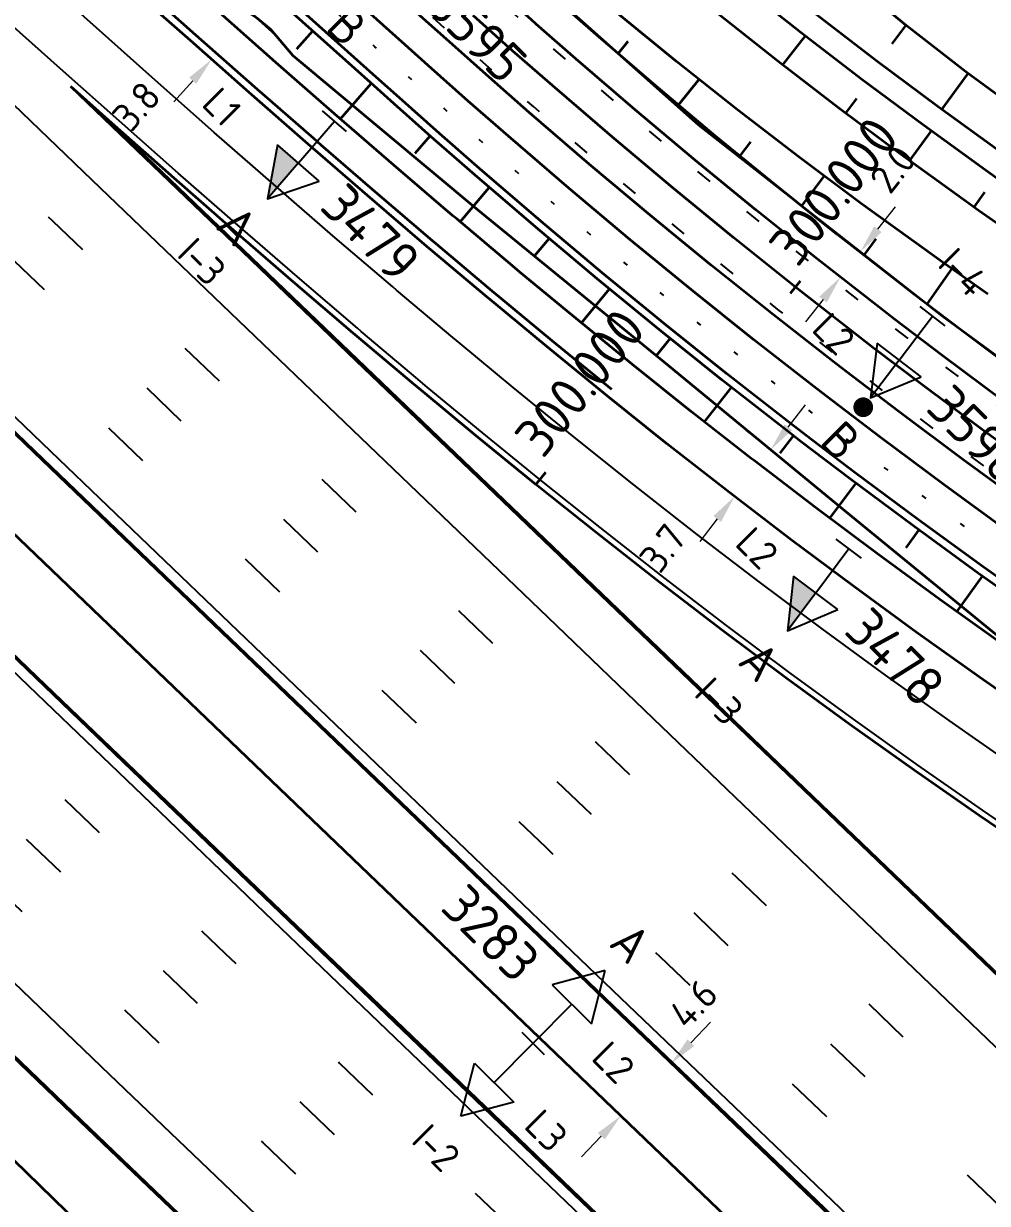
# Model space of a CAD drawing. Header units: metres. Extents: x 134219 to 139080, y 438661 to 444352.
# Drawn here: x 138158.4 to 138219.5, y 439565.8 to 439640.5 of the extents above; entities that cross this region are included whole.
import ezdxf
from ezdxf.enums import TextEntityAlignment as Align

# ---------------------------------------------------------------- set-up
doc = ezdxf.new("R2010")
doc.units = ezdxf.units.M
for name, pattern in [('13strp', [4, 1, -3]), ('30270strp', [3, 0.3, -2.7]), ('39strp', [12, 3, -9])]:
    doc.linetypes.add(name, pattern=pattern)
doc.layers.get('DEFPOINTS').update_dxf_attribs({"color": 193})
for name, color, linetype, lineweight in [('N-WE-KL-ET-T18', 1, 'Continuous', 18), ('N-WE-KL-ET-T25', 7, 'Continuous', 25), ('N-WE-KL-ET_LS_OV_ARMATUUR-S', 7, 'Continuous', 25), ('N-WE-KL-ET_LS_OV_ARMATUUR-T18', 1, 'Continuous', 25), ('N-WE-KL-ET_LS_OV_KABEL-G', 10, 'KL-LS-OV-N', 35), ('N-WE-KL-ET_LS_OV_KABEL-M', 7, 'Continuous', 18), ('Utd-geleiderail-nw', 8, 'glm a2ee v014$0$f2m40080', 35), ('Utd-ondergr-nw', 8, '13strp', 35)]:
    doc.layers.add(name, color=color, linetype=linetype, lineweight=lineweight)
doc.layers.add('N-WE-KL-ET_LS_OV_ARMATUUR-T25', color=2, linetype='Continuous')
doc.layers.add('Utd-weg-nw', color=8, linetype='Continuous')
doc.styles.add('alm a2ee v011$0$rtw_iso', font='NLCS-ISO.ttf')
doc.styles.add('ISO18', font='NLCS-ISO.ttf')
doc.styles.add('ISO25', font='NLCS-ISO.ttf')
doc.styles.add('NLCS-ISO', font='NLCS-ISO.ttf')
doc.styles.add('NLCS_18', font='NLCS-ISO.ttf', dxfattribs={"height": 1.8})
doc.linetypes.add('glm a2ee v014$0$f2m40080', pattern='A,2,-1,[160,RTW.shx,S=0.5,R=0,X=0,Y=0],-1', length=4)
doc.linetypes.add('KL-LS-OV-N', pattern='A,4,-1,[103,NLCS.SHX,S=0.75,R=0,X=0,Y=0],-1,4,-1.5,["0V",Standard,S=1,R=0,X=0,Y=-0.5],-3', length=14.5)
doc.dimstyles.new('NLCS_t18_pijl_Dimension_l3_h1', dxfattribs={"dimtxt": 1.8, "dimasz": 1.8, "dimexe": 2, "dimexo": 2, "dimgap": 0.7, "dimtad": 1, "dimdec": 1, "dimzin": 0, "dimdsep": 46, "dimtxsty": 'NLCS_18', "dimcen": 2.5, "dimdle": 2, "dimclrd": 256, "dimclre": 256, "dimclrt": 256, "dimadec": 1, "dimazin": 0, "dimtfac": 1, "dimtdec": 1, "dimtofl": 0, "dimtmove": 1, "dimatfit": 0, "dimfxl": 0, "dimtolj": 1, "dimtzin": 0, "dimlwd": 18, "dimlwe": 18, "dimarcsym": 0})

# ---------------------------------------------------------------- blocks, each defined once
blk = doc.blocks.new('SKL-ET_OV_ARMATUUR_HD_NATRIUM_2x250W-SO (3)')
for p, q in [((-6.493, 0), (-3.493, 1.757)), ((6.493, 0), (3.493, 1.757)), ((-3.493, -1.757), (-6.493, 0)), ((3.493, -1.757), (6.493, 0))]:
    blk.add_line(p, q)
for points in [[(-3.493, 1.757), (-3.493, -1.757)], [(3.493, 1.757), (3.493, -1.757)], [(0, 1), (0, -1)], [(-3.493, 0), (0, 0)], [(3.493, 0), (0, 0)]]:
    blk.add_lwpolyline(points)
at = {"layer": 'N-WE-KL-ET_LS_OV_ARMATUUR-T18', "style": 'ISO18', "flags": 1}
for tag, p in [('TYPE_ARMATUUR', (3.075, -6.821)), ('VERMOGEN_LAMP', (3.075, -10.606)), ('SPIEGELSTAND', (3.075, -14.39)), ('HOOGTE_LICHTMAST', (3.075, -18.175)), ('UITLEGGERHOEK', (3.075, -21.959)), ('TYPE_LICHTMAST', (3.075, -25.744)), ('BOTSVRIENDELIJK', (3.075, -29.528)), ('POSITIE_LICHTMAST', (3.075, -33.313)), ('KABELAANSLUITNG', (3.075, -37.097)), ('VOEDINGSPUNT', (3.075, -48.451))]:
    blk.add_attdef(tag, p, '', height=1.8, dxfattribs=at)
at = {"layer": 'N-WE-KL-ET_LS_OV_ARMATUUR-T18', "style": 'ISO18'}
for tag, p in [('FASE-AANSLUITING_1', (3.075, -40.882)), ('FASE-AANSLUITING_2', (3.075, -44.666)), ('GROEPSNUMMER', (3.075, -52.235))]:
    blk.add_attdef(tag, p, '', height=1.8, dxfattribs=at)
at = {"layer": 'N-WE-KL-ET_LS_OV_ARMATUUR-T25', "style": 'ISO25'}
for tag, p, height in [('MASTNUMMER', (3.075, 7.391), 2.5), ('TYPE_SYMBOOL', (3.075, 3.606), 2.25)]:
    blk.add_attdef(tag, p, '', height=height, dxfattribs=at)
blk = doc.blocks.new('SKL-ET_OV_ARMATUUR_HD_NATRIUM_1x150W-SO (3)')
for points in [[(3.493, -1.757), (6.493, 0), (3.493, 1.757)], [(3.493, 1.757), (3.493, -1.757)], [(0, 1), (0, -1)], [(3.493, 0), (0, 0)], [(3.493, 0), (6.493, 0)]]:
    blk.add_lwpolyline(points)
blk.add_solid([(3.493, 0), (3.493, -1.757), (6.493, 0)])
at = {"layer": 'N-WE-KL-ET-T18', "linetype": 'ByBlock', "style": 'NLCS-ISO'}
blk.add_attdef('GROEPSNUMMER', text='', height=1.8, dxfattribs=at).set_placement((-2, -4), align=Align.RIGHT)
blk.add_attdef('FASE-AANSLUITING', (10, -4), '', height=1.8, dxfattribs=at)
at = {"layer": 'N-WE-KL-ET-T18', "linetype": 'ByBlock', "style": 'NLCS-ISO', "flags": 1}
for tag, p in [('TYPE_ARMATUUR', (7.765, -13.456)), ('TYPE_FABRIKAAT', (7.765, -17.24)), ('VERMOGEN_LAMP', (7.765, -21.025)), ('SPIEGELSTAND', (7.765, -24.809)), ('HOOGTE_LICHTMAST', (7.765, -28.594)), ('UITLEGGERHOEK', (7.765, -32.378)), ('TYPE_LICHTMAST', (7.765, -36.163)), ('BOTSVRIENDELIJK', (7.765, -39.947)), ('POSITIE_LICHTMAST', (7.765, -43.732)), ('KABELAANSLUITING', (7.765, -47.516)), ('VOEDINGSPUNT', (7.765, -51.301))]:
    blk.add_attdef(tag, p, '', height=1.8, dxfattribs=at)
at = {"layer": 'N-WE-KL-ET-T25', "linetype": 'ByBlock', "style": 'NLCS-ISO'}
blk.add_attdef('MASTNUMMER', text='', height=2.5, dxfattribs=at).set_placement((4, 4.31), align=Align.MIDDLE)
at = {"layer": 'N-WE-KL-ET-T25', "linetype": 'ByBlock', "style": 'NLCS-ISO', "flags": 1}
blk.add_attdef('TYPE_SYMBOOL', (7.765, -10.056), '', height=2.5, dxfattribs=at)
blk = doc.blocks.new('SKL-ET_OV_ARMATUUR_HD_NATRIUM_1x100W-SO')
for points in [[(3.493, -1.757), (6.493, 0), (3.493, 1.757)], [(3.493, 1.757), (3.493, -1.757)], [(0, 1), (0, -1)], [(3.493, 0), (0, 0)], [(3.493, 0), (6.5, 0)]]:
    blk.add_lwpolyline(points)
at = {"const_width": 0.625}
blk.add_lwpolyline([(6.938, 0, 1), (7.562, 0, 1)], format="xyb", close=True, dxfattribs=at)
at = {"layer": 'N-WE-KL-ET-T18', "linetype": 'ByBlock', "style": 'NLCS-ISO'}
blk.add_attdef('GROEPSNUMMER', text='', height=1.8, dxfattribs=at).set_placement((-2, -4), align=Align.RIGHT)
blk.add_attdef('FASE-AANSLUITING', (10, -4), '', height=1.8, dxfattribs=at)
at = {"layer": 'N-WE-KL-ET-T18', "linetype": 'ByBlock', "style": 'NLCS-ISO', "flags": 1}
for tag, p in [('TYPE_ARMATUUR', (7.765, -13.456)), ('TYPE_FABRIKAAT', (7.765, -17.24)), ('VERMOGEN_LAMP', (7.765, -21.025)), ('SPIEGELSTAND', (7.765, -24.809)), ('HOOGTE_LICHTMAST', (7.765, -28.594)), ('UITLEGGERHOEK', (7.765, -32.378)), ('TYPE_LICHTMAST', (7.765, -36.163)), ('BOTSVRIENDELIJK', (7.765, -39.947)), ('POSITIE_LICHTMAST', (7.765, -43.732)), ('KABELAANSLUITING', (7.765, -47.516)), ('VOEDINGSPUNT', (7.765, -51.301))]:
    blk.add_attdef(tag, p, '', height=1.8, dxfattribs=at)
at = {"layer": 'N-WE-KL-ET-T25', "linetype": 'ByBlock', "style": 'NLCS-ISO'}
blk.add_attdef('MASTNUMMER', text='', height=2.5, dxfattribs=at).set_placement((4, 4.31), align=Align.MIDDLE)
at = {"layer": 'N-WE-KL-ET-T25', "linetype": 'ByBlock', "style": 'NLCS-ISO', "flags": 1}
blk.add_attdef('TYPE_SYMBOOL', (7.765, -10.056), '', height=2.5, dxfattribs=at)
blk = doc.blocks.new('*D274')
at = {"layer": 'DEFPOINTS', "color": 0, "transparency": 16777216}
for p in [(138199.441, 439574.642), (138196.256, 439571.32), (138196.256, 439571.32)]:
    blk.add_point(p, dxfattribs=at)
at = {"layer": 'N-WE-KL-ET_LS_OV_KABEL-M', "linetype": 'Continuous', "lineweight": 18, "transparency": 16777216}
for p, q in [((138200.686, 439575.941), (138201.932, 439577.24)), ((138195.01, 439570.02), (138193.764, 439568.721))]:
    blk.add_line(p, q, dxfattribs=at)
at = {"layer": 'N-WE-KL-ET_LS_OV_KABEL-M', "lineweight": 18, "transparency": 16777216}
for p, q in [((138199.441, 439574.642), (138197.997, 439576.026)), ((138196.256, 439571.32), (138194.812, 439572.704))]:
    blk.add_line(p, q, dxfattribs=at)
at = {"layer": 'N-WE-KL-ET_LS_OV_KABEL-M', "transparency": 16777216}
for points in [[(138200.47, 439576.149), (138200.903, 439575.734), (138199.441, 439574.642)], [(138194.793, 439570.228), (138195.226, 439569.813), (138196.256, 439571.32)]]:
    blk.add_solid(points, dxfattribs=at)
at = {"layer": 'N-WE-KL-ET_LS_OV_KABEL-M', "transparency": 16777216, "insert": (138200.843, 439578.416), "char_height": 1.8, "attachment_point": 5, "rotation": 46.20578, "style": 'NLCS_18'}
blk.add_mtext('\\A1;4.6', dxfattribs=at)
blk = doc.blocks.new('*D288')
at = {"layer": 'DEFPOINTS', "color": 0, "transparency": 16777216}
for p in [(138172.87, 439641.053), (138172.87, 439641.053), (138170.332, 439638.193)]:
    blk.add_point(p, dxfattribs=at)
at = {"layer": 'N-WE-KL-ET_LS_OV_KABEL-M', "linetype": 'Continuous', "lineweight": 18, "transparency": 16777216}
for p, q in [((138174.065, 439642.399), (138175.26, 439643.745)), ((138169.137, 439636.847), (138167.942, 439635.501))]:
    blk.add_line(p, q, dxfattribs=at)
at = {"layer": 'N-WE-KL-ET_LS_OV_KABEL-M', "lineweight": 18, "transparency": 16777216}
for p, q in [((138172.87, 439641.053), (138174.366, 439639.725)), ((138170.332, 439638.193), (138171.827, 439636.866))]:
    blk.add_line(p, q, dxfattribs=at)
at = {"layer": 'N-WE-KL-ET_LS_OV_KABEL-M', "transparency": 16777216}
for points in [[(138173.841, 439642.598), (138174.29, 439642.2), (138172.87, 439641.053)], [(138168.912, 439637.046), (138169.361, 439636.648), (138170.332, 439638.193)]]:
    blk.add_solid(points, dxfattribs=at)
at = {"layer": 'N-WE-KL-ET_LS_OV_KABEL-M', "transparency": 16777216, "insert": (138165.577, 439635.247), "char_height": 1.8, "attachment_point": 5, "rotation": 48.40346, "style": 'NLCS_18'}
blk.add_mtext('\\A1;3.8', dxfattribs=at)
blk = doc.blocks.new('*D289')
at = {"layer": 'DEFPOINTS', "color": 0, "transparency": 16777216}
for p in [(138205.749, 439613.485), (138203.455, 439610.524), (138203.455, 439610.524)]:
    blk.add_point(p, dxfattribs=at)
at = {"layer": 'N-WE-KL-ET_LS_OV_KABEL-M', "linetype": 'Continuous', "lineweight": 18, "transparency": 16777216}
for p, q in [((138206.851, 439614.908), (138207.953, 439616.331)), ((138202.353, 439609.101), (138201.251, 439607.678))]:
    blk.add_line(p, q, dxfattribs=at)
at = {"layer": 'N-WE-KL-ET_LS_OV_KABEL-M', "lineweight": 18, "transparency": 16777216}
for p, q in [((138205.749, 439613.485), (138204.168, 439614.71)), ((138203.455, 439610.524), (138201.874, 439611.749))]:
    blk.add_line(p, q, dxfattribs=at)
at = {"layer": 'N-WE-KL-ET_LS_OV_KABEL-M', "transparency": 16777216}
for points in [[(138206.614, 439615.092), (138207.088, 439614.724), (138205.749, 439613.485)], [(138202.116, 439609.285), (138202.59, 439608.917), (138203.455, 439610.524)]]:
    blk.add_solid(points, dxfattribs=at)
at = {"layer": 'N-WE-KL-ET_LS_OV_KABEL-M', "transparency": 16777216, "insert": (138198.908, 439607.266), "char_height": 1.8, "attachment_point": 5, "rotation": 52.23975, "style": 'NLCS_18'}
blk.add_mtext('\\A1;3.7', dxfattribs=at)
blk = doc.blocks.new('*D525')
at = {"layer": 'DEFPOINTS', "color": 0, "transparency": 16777216}
for p in [(138211.422, 439626.024), (138211.422, 439626.024), (138210.162, 439624.41)]:
    blk.add_point(p, dxfattribs=at)
at = {"layer": 'N-WE-KL-ET_LS_OV_KABEL-M', "linetype": 'Continuous', "lineweight": 18, "transparency": 16777216}
for p, q in [((138212.529, 439627.443), (138213.637, 439628.862)), ((138209.054, 439622.991), (138207.947, 439621.572))]:
    blk.add_line(p, q, dxfattribs=at)
at = {"layer": 'N-WE-KL-ET_LS_OV_KABEL-M', "lineweight": 18, "transparency": 16777216}
for p, q in [((138211.422, 439626.024), (138209.845, 439627.255)), ((138210.162, 439624.41), (138208.585, 439625.641))]:
    blk.add_line(p, q, dxfattribs=at)
at = {"layer": 'N-WE-KL-ET_LS_OV_KABEL-M', "transparency": 16777216}
for points in [[(138212.293, 439627.628), (138212.766, 439627.259), (138211.422, 439626.024)], [(138208.818, 439623.176), (138209.291, 439622.807), (138210.162, 439624.41)]]:
    blk.add_solid(points, dxfattribs=at)
at = {"layer": 'N-WE-KL-ET_LS_OV_KABEL-M', "transparency": 16777216, "insert": (138213.473, 439631.253), "char_height": 1.8, "attachment_point": 5, "rotation": 52.02851, "style": 'NLCS_18'}
blk.add_mtext('\\A1;2.0', dxfattribs=at)

msp = doc.modelspace()

# ---------------------------------------------------------------- linework, layer by layer
at = {"layer": 'N-WE-KL-ET_LS_OV_KABEL-G', "flags": 128}
for points, elevation in [([(138111.993, 439691.87), (138114.184, 439694.067), (138115.262, 439692.871), (138117.57, 439691.404), (138125.906, 439683.976), (138127.966, 439682.857), (138131.338, 439679.624), (138132.179, 439677.725), (138142.341, 439668.709), (138153.295, 439658.343), (138164.504, 439648.235), (138171.597, 439641.861), (138173.119, 439640.895), (138174.054, 439640.113), (138175.48, 439638.448), (138187.211, 439628.651), (138198.944, 439619.078), (138210.65, 439609.456), (138222.384, 439599.853), (138225.289, 439597.352), (138227.468, 439596.27), (138228.407, 439595.465), (138229.11, 439594.364), (138234.084, 439590.847), (138237.612, 439588.419), (138246.69, 439582.86), (138252.19, 439579.683), (138253.834, 439578.906), (138259.752, 439575.474), (138273.218, 439568.245), (138286.27, 439561.501), (138294.579, 439557.285), (138296.562, 439556.991), (138297.639, 439556.274), (138298.398, 439554.616), (138306.879, 439551.69), (138311.582, 439549.318), (138316.92, 439548.164), (138318.827, 439547.803), (138318.793, 439547.745)], 3.791), ([(138133.391, 439694.255), (138133.417, 439694.214), (138156.729, 439673.601), (138171.205, 439660.277), (138186.021, 439647.52), (138201.161, 439634.058), (138216.608, 439621.964), (138233.948, 439609.266), (138249.422, 439599.402), (138266.569, 439589.165), (138289.415, 439577.373), (138291.617, 439576.419), (138300.218, 439571.539), (138316.399, 439563.672), (138331.013, 439557.056), (138349.991, 439546.814), (138368.981, 439538.945), (138371.248, 439538.662), (138371.171, 439538.445)], 1.529), ([(138088.637, 439676.432), (138088.638, 439676.428), (138097.501, 439666.648), (138107.234, 439656.382), (138139.914, 439624.963), (138141.781, 439623.503), (138425.823, 439351.408), (138520.256, 439261.976), (138566.891, 439216.723), (138613.924, 439171.915), (138660.908, 439126.836), (138707.708, 439081.89), (138754.751, 439037.019), (138768.949, 439023.344), (138801.31, 438992.453), (138850.33, 438944.621), (138896.901, 438900.489), (138941.915, 438857.339)], 1.168), ([(138297.883, 439307.56), (138291.334, 439304.294), (138284.775, 439301.012), (138283.794, 439300.778), (138284.782, 439303.546), (138284.585, 439303.718), (138289.761, 439313.115), (138296.325, 439319.41), (138306.22, 439344.347), (138330.235, 439380.807), (138330.401, 439384.63), (138328.855, 439389.538), (138321.85, 439396.873), (138309.169, 439409.673), (138310.125, 439410.849), (138311.581, 439412.597), (138296.326, 439427.286), (138295.938, 439426.881), (138287.703, 439434.962), (138261.647, 439462.479), (138242.308, 439482.602), (138224.685, 439501.35), (138202.408, 439524.41), (138176.324, 439550.467), (138148.524, 439577.537), (138128.939, 439595.945), (138108.396, 439614.045), (138091.215, 439629.446), (138078.646, 439641.007), (138069.586, 439649.998), (138063.784, 439645.87), (138063.79, 439645.883)], 1.009)]:
    msp.add_lwpolyline(points, dxfattribs=dict(at, elevation=elevation))
at = {"layer": 'Utd-geleiderail-nw', "linetype": 'Continuous', "flags": 128}
msp.add_lwpolyline([(138165.599, 439643.065), (138169.316, 439639.757), (138173.041, 439636.467), (138176.777, 439633.199), (138177.246, 439632.793), (138180.525, 439629.954), (138184.29, 439626.736), (138184.534, 439626.53), (138188.073, 439623.55), (138188.538, 439623.161), (138191.876, 439620.397), (138195.656, 439617.318)], dxfattribs=at)
at = {"layer": 'Utd-ondergr-nw', "color": 7, "linetype": 'Continuous'}
for p, q in [((138207.002, 439623.389), (138207.622, 439624.173)), ((138190.867, 439611.288), (138191.495, 439612.066))]:
    msp.add_line(p, q, dxfattribs=at)
at = {"layer": 'Utd-ondergr-nw', "linetype": 'Continuous', "flags": 128}
for points in [[(138037.027, 439716.187), (138044.246, 439709.266), (138051.464, 439702.346), (138058.682, 439695.425), (138065.9, 439688.504), (138073.119, 439681.583), (138080.337, 439674.663), (138087.555, 439667.742), (138094.774, 439660.821), (138101.992, 439653.901), (138109.21, 439646.98), (138116.429, 439640.059), (138123.647, 439633.139), (138130.865, 439626.218), (138138.084, 439619.297), (138145.302, 439612.376), (138152.52, 439605.456), (138159.738, 439598.535), (138166.957, 439591.614), (138174.175, 439584.694), (138181.393, 439577.773), (138188.612, 439570.852), (138195.83, 439563.932)], [(138037.076, 439716.238), (138044.294, 439709.317), (138051.512, 439702.396), (138058.731, 439695.475), (138065.949, 439688.555), (138073.167, 439681.634), (138080.386, 439674.713), (138087.604, 439667.793), (138094.822, 439660.872), (138102.04, 439653.951), (138109.259, 439647.03), (138116.477, 439640.11), (138123.695, 439633.189), (138130.914, 439626.268), (138138.132, 439619.348), (138145.35, 439612.427), (138152.569, 439605.506), (138159.787, 439598.586), (138167.005, 439591.665), (138174.223, 439584.744), (138181.442, 439577.823), (138188.66, 439570.903), (138195.878, 439563.982)], [(138065.49, 439703.07), (138065.762, 439702.809), (138072.98, 439695.889), (138080.199, 439688.968), (138087.417, 439682.047), (138094.635, 439675.126), (138101.854, 439668.206), (138109.072, 439661.285), (138116.29, 439654.364), (138123.508, 439647.444), (138130.727, 439640.523), (138137.945, 439633.602), (138145.163, 439626.681), (138152.382, 439619.761), (138159.6, 439612.84), (138166.818, 439605.919), (138174.037, 439598.999), (138181.255, 439592.078), (138188.473, 439585.157), (138195.691, 439578.237), (138202.91, 439571.316), (138210.128, 439564.395)], [(138065.538, 439703.121), (138065.811, 439702.86), (138073.029, 439695.939), (138080.247, 439689.018), (138087.465, 439682.098), (138094.684, 439675.177), (138101.902, 439668.256), (138109.12, 439661.336), (138116.339, 439654.415), (138123.557, 439647.494), (138130.775, 439640.573), (138137.994, 439633.653), (138145.212, 439626.732), (138152.43, 439619.811), (138159.648, 439612.891), (138166.867, 439605.97), (138174.085, 439599.049), (138181.303, 439592.128), (138188.522, 439585.208), (138195.74, 439578.287), (138202.958, 439571.366), (138210.177, 439564.446)], [(138038.785, 439689.122), (138046.003, 439682.201), (138053.222, 439675.28), (138060.44, 439668.36), (138067.658, 439661.439), (138074.877, 439654.518), (138082.095, 439647.597), (138089.313, 439640.677), (138096.532, 439633.756), (138103.75, 439626.835), (138110.968, 439619.915), (138118.186, 439612.994), (138125.405, 439606.073), (138132.623, 439599.153), (138139.841, 439592.232), (138147.06, 439585.311), (138154.278, 439578.39), (138161.496, 439571.47), (138168.715, 439564.549)], [(138038.834, 439689.172), (138046.052, 439682.251), (138053.27, 439675.331), (138060.489, 439668.41), (138067.707, 439661.489), (138074.925, 439654.569), (138082.143, 439647.648), (138089.362, 439640.727), (138096.58, 439633.807), (138103.798, 439626.886), (138111.017, 439619.965), (138118.235, 439613.044), (138125.453, 439606.124), (138132.672, 439599.203), (138139.89, 439592.282), (138147.108, 439585.362), (138154.326, 439578.441), (138161.545, 439571.52), (138168.763, 439564.6)], [(138221.966, 439634.585), (138218.09, 439637.416), (138214.309, 439640.372), (138210.614, 439643.434), (138206.947, 439646.53), (138203.31, 439649.66), (138201.854, 439650.912)], [(138220.806, 439608.294), (138216.721, 439611.262), (138212.671, 439614.277), (138209.651, 439616.573), (138208.656, 439617.339), (138204.677, 439620.447), (138200.734, 439623.6), (138196.828, 439626.8), (138192.959, 439630.044), (138189.128, 439633.333), (138186.583, 439635.561), (138184.056, 439637.808), (138182.589, 439639.123), (138181.597, 439640.012), (138174.15, 439646.686)], [(138220.255, 439632.367), (138216.338, 439635.199), (138212.461, 439638.089), (138208.625, 439641.035), (138204.831, 439644.036), (138201.326, 439646.889)], [(138220.322, 439630.481), (138219.338, 439631.179), (138215.408, 439634.023), (138211.518, 439636.923), (138207.668, 439639.88), (138203.861, 439642.893), (138200.343, 439645.756)], [(138221.907, 439626.534), (138218.907, 439628.637), (138217.918, 439629.339), (138213.966, 439632.199), (138210.055, 439635.116), (138206.185, 439638.09), (138202.357, 439641.12), (138198.572, 439644.205), (138197.07, 439645.455)], [(138223.061, 439602.711), (138218.911, 439605.654), (138214.796, 439608.644), (138210.715, 439611.681), (138207.673, 439613.994), (138206.671, 439614.766), (138202.662, 439617.897), (138198.689, 439621.074), (138194.754, 439624.298), (138190.856, 439627.566), (138186.997, 439630.88), (138184.433, 439633.124), (138181.887, 439635.388), (138180.42, 439636.703), (138179.428, 439637.592), (138171.981, 439644.266)], [(138223.348, 439603.121), (138219.203, 439606.06), (138215.092, 439609.046), (138211.016, 439612.08), (138207.978, 439614.391), (138206.976, 439615.161), (138202.972, 439618.289), (138199.004, 439621.463), (138195.073, 439624.683), (138191.18, 439627.947), (138187.325, 439631.257), (138184.764, 439633.499), (138182.221, 439635.76), (138180.753, 439637.076), (138179.762, 439637.964), (138172.315, 439644.638)], [(138220.572, 439616.498), (138216.583, 439619.468), (138213.608, 439621.73), (138212.628, 439622.484), (138208.708, 439625.546), (138204.823, 439628.653), (138200.976, 439631.805), (138197.164, 439635.001), (138193.39, 439638.241), (138190.884, 439640.435), (138190.564, 439640.717), (138188.394, 439642.649), (138186.927, 439643.964), (138185.935, 439644.853)], [(138219.499, 439623.339), (138216.472, 439625.463), (138215.474, 439626.172), (138211.486, 439629.061), (138207.538, 439632.007), (138203.632, 439635.01), (138199.769, 439638.07), (138195.949, 439641.185), (138193.457, 439643.267)], [(138223.015, 439596.261), (138218.973, 439599.075), (138214.962, 439601.934), (138210.984, 439604.838), (138207.038, 439607.786), (138203.125, 439610.777), (138202.941, 439610.919), (138199.151, 439613.885), (138195.388, 439616.892), (138191.558, 439620.011), (138188.218, 439622.777), (138187.752, 439623.167), (138184.211, 439626.148), (138183.966, 439626.356), (138180.199, 439629.575), (138176.448, 439632.822), (138172.711, 439636.092), (138168.984, 439639.383), (138165.266, 439642.692)], [(138221.757, 439618.109), (138217.786, 439621.065), (138214.825, 439623.317), (138213.85, 439624.068), (138209.948, 439627.115), (138206.082, 439630.207), (138202.252, 439633.344), (138198.458, 439636.526), (138194.702, 439639.75), (138192.207, 439641.935), (138191.889, 439642.216)], [(138220.442, 439601.16), (138216.454, 439604.002), (138212.498, 439606.889), (138208.575, 439609.82), (138204.684, 439612.794), (138204.502, 439612.935), (138200.733, 439615.885), (138196.989, 439618.876), (138193.178, 439621.981), (138189.852, 439624.735), (138189.388, 439625.123), (138185.86, 439628.093), (138185.617, 439628.3), (138181.862, 439631.508), (138178.123, 439634.745), (138174.395, 439638.007), (138170.676, 439641.291)], [(138221.972, 439609.919), (138217.906, 439612.873), (138213.875, 439615.874), (138210.869, 439618.159), (138209.878, 439618.922), (138205.917, 439622.016), (138201.992, 439625.155), (138198.104, 439628.34), (138194.253, 439631.569), (138190.439, 439634.843), (138187.907, 439637.061), (138185.391, 439639.298), (138183.924, 439640.613), (138182.932, 439641.502)], [(138223.284, 439611.746), (138219.239, 439614.685), (138215.229, 439617.671), (138212.238, 439619.945), (138211.253, 439620.703), (138207.312, 439623.781), (138203.408, 439626.904), (138199.54, 439630.072), (138195.709, 439633.285), (138191.915, 439636.542), (138189.395, 439638.748), (138186.893, 439640.973)], [(138175.73, 439638.862), (138176.735, 439640.006)], [(138213.443, 439639.187), (138214.328, 439640.357)], [(138196.692, 439639.324), (138196.076, 439638.571)], [(138207.916, 439639.69), (138206.489, 439637.856)], [(138201.2, 439636.937), (138199.907, 439635.311)], [(138216.57, 439635.032), (138218.238, 439637.308)], [(138161.418, 439636.477), (138165.06, 439632.985), (138172.279, 439626.064), (138179.497, 439619.143), (138186.715, 439612.223), (138193.934, 439605.302), (138201.152, 439598.381), (138208.37, 439591.46), (138215.589, 439584.54), (138222.807, 439577.619), (138230.025, 439570.698), (138237.243, 439563.778)], [(138223.073, 439587.515), (138218.934, 439590.329), (138214.826, 439593.189), (138210.75, 439596.095), (138206.707, 439599.046), (138202.697, 439602.041), (138198.72, 439605.081), (138198.534, 439605.225), (138194.685, 439608.238), (138190.867, 439611.288), (138186.986, 439614.449), (138183.606, 439617.249), (138183.134, 439617.643), (138179.554, 439620.657), (138179.307, 439620.866), (138175.504, 439624.117), (138171.721, 439627.391), (138167.956, 439630.685), (138164.207, 439633.997), (138161.418, 439636.477)], [(138178.49, 439634.427), (138180.447, 439636.679)], [(138211.185, 439635.722), (138210.486, 439634.795)], [(138162.839, 439635.212), (138165.109, 439633.035), (138172.327, 439626.115), (138179.545, 439619.194), (138186.764, 439612.273), (138193.982, 439605.352), (138201.2, 439598.432), (138208.419, 439591.511), (138215.637, 439584.59), (138222.855, 439577.67), (138230.074, 439570.749), (138237.292, 439563.828)], [(138183.219, 439632.26), (138184.166, 439633.362)], [(138215.899, 439633.667), (138214.527, 439631.793)], [(138204.457, 439632.974), (138203.778, 439632.094)], [(138209.117, 439630.829), (138207.689, 439628.922)], [(138186.076, 439627.912), (138187.919, 439630.088)], [(138219.282, 439629.795), (138218.61, 439628.847)], [(138190.804, 439625.774), (138191.705, 439626.855)], [(138212.39, 439626.828), (138211.64, 439625.794)], [(138217.205, 439624.949), (138215.625, 439622.708)], [(138193.757, 439621.509), (138195.525, 439623.666)], [(138198.509, 439619.44), (138199.379, 439620.522)], [(138201.551, 439615.245), (138203.267, 439617.424)], [(138206.342, 439613.271), (138207.186, 439614.369)], [(138209.477, 439609.147), (138211.143, 439611.363)], [(138214.311, 439607.283), (138215.131, 439608.4)], [(138217.538, 439603.23), (138219.152, 439605.482)]]:
    msp.add_lwpolyline(points, dxfattribs=at)
at = {"layer": 'Utd-weg-nw', "linetype": '39strp', "flags": 128}
for points in [[(137875.961, 439866.187), (137883.122, 439859.208), (137890.284, 439852.228), (137897.445, 439845.249), (137904.607, 439838.269), (137911.768, 439831.29), (137917.211, 439825.985), (137918.93, 439824.31), (137926.091, 439817.331), (137933.253, 439810.351), (137940.414, 439803.372), (137943.472, 439800.391), (137947.581, 439796.39), (137954.756, 439789.411), (137961.939, 439782.44), (137969.129, 439775.476), (137976.325, 439768.519), (137983.529, 439761.57), (137990.74, 439754.627), (137997.957, 439747.692), (138002.309, 439743.517), (138005.178, 439740.766), (138012.396, 439733.845), (138019.615, 439726.925), (138026.833, 439720.004), (138034.051, 439713.083), (138041.27, 439706.162), (138048.488, 439699.242), (138055.706, 439692.321), (138062.925, 439685.4), (138070.143, 439678.48), (138077.361, 439671.559), (138084.579, 439664.638), (138091.798, 439657.718), (138099.016, 439650.797), (138106.234, 439643.876), (138113.453, 439636.955), (138120.671, 439630.035), (138127.889, 439623.114), (138135.108, 439616.193), (138142.326, 439609.273), (138149.544, 439602.352), (138156.763, 439595.431), (138163.981, 439588.51), (138171.199, 439581.59), (138178.417, 439574.669), (138185.636, 439567.748), (138192.854, 439560.828), (138200.072, 439553.907), (138207.291, 439546.986)], [(137873.518, 439863.681), (137880.679, 439856.701), (137887.841, 439849.722), (137895.002, 439842.742), (137902.164, 439835.763), (137909.325, 439828.783), (137914.768, 439823.479), (137916.487, 439821.804), (137923.648, 439814.824), (137930.81, 439807.845), (137937.971, 439800.865), (137941.03, 439797.885), (137945.139, 439793.882), (137952.318, 439786.901), (137959.503, 439779.927), (137966.695, 439772.961), (137973.894, 439766.001), (137981.1, 439759.049), (137988.313, 439752.105), (137995.533, 439745.167), (137999.887, 439740.99), (138002.756, 439738.24), (138009.974, 439731.319), (138017.193, 439724.398), (138024.411, 439717.477), (138031.629, 439710.557), (138038.847, 439703.636), (138046.066, 439696.715), (138053.284, 439689.795), (138060.502, 439682.874), (138067.721, 439675.953), (138074.939, 439669.033), (138082.157, 439662.112), (138089.376, 439655.191), (138096.594, 439648.27), (138103.812, 439641.35), (138111.03, 439634.429), (138118.249, 439627.508), (138125.467, 439620.588), (138132.685, 439613.667), (138139.904, 439606.746), (138147.122, 439599.825), (138154.34, 439592.905), (138161.559, 439585.984), (138168.777, 439579.063), (138175.995, 439572.143), (138183.213, 439565.222), (138190.432, 439558.301), (138197.65, 439551.381), (138204.868, 439544.46)], [(137871.075, 439861.174), (137878.237, 439854.195), (137885.398, 439847.215), (137892.56, 439840.236), (137899.721, 439833.256), (137906.883, 439826.277), (137912.325, 439820.972), (137914.044, 439819.297), (137921.206, 439812.318), (137928.367, 439805.338), (137935.528, 439798.359), (137938.587, 439795.378), (137942.698, 439791.374), (137949.879, 439784.39), (137957.066, 439777.414), (137964.261, 439770.446), (137971.463, 439763.484), (137978.671, 439756.529), (137985.887, 439749.582), (137993.109, 439742.642), (137997.465, 439738.464), (138000.334, 439735.713), (138007.552, 439728.792), (138014.77, 439721.872), (138021.989, 439714.951), (138029.207, 439708.03), (138036.425, 439701.11), (138043.643, 439694.189), (138050.862, 439687.268), (138058.08, 439680.348), (138065.298, 439673.427), (138072.517, 439666.506), (138079.735, 439659.585), (138086.953, 439652.665), (138094.172, 439645.744), (138101.39, 439638.823), (138108.608, 439631.903), (138115.827, 439624.982), (138123.045, 439618.061), (138130.263, 439611.14), (138137.481, 439604.22), (138144.7, 439597.299), (138151.918, 439590.378), (138159.136, 439583.458), (138166.355, 439576.537), (138173.573, 439569.616), (138180.791, 439562.696), (138188.01, 439555.775), (138195.228, 439548.854), (138202.446, 439541.933)], [(138073.359, 439711.277), (138073.631, 439711.016), (138080.849, 439704.096), (138088.068, 439697.175), (138095.286, 439690.254), (138102.504, 439683.334), (138109.722, 439676.413), (138116.941, 439669.492), (138124.159, 439662.572), (138131.377, 439655.651), (138138.596, 439648.73), (138145.814, 439641.809), (138153.032, 439634.889), (138160.251, 439627.968), (138167.469, 439621.047), (138174.687, 439614.127), (138181.905, 439607.206), (138189.124, 439600.285), (138196.342, 439593.364), (138203.56, 439586.444), (138210.779, 439579.523), (138217.997, 439572.602), (138225.215, 439565.682), (138232.434, 439558.761), (138239.652, 439551.84), (138246.87, 439544.92), (138254.088, 439537.999), (138261.307, 439531.078), (138268.525, 439524.157), (138275.743, 439517.237), (138282.962, 439510.316), (138290.18, 439503.395), (138297.398, 439496.475), (138304.617, 439489.554), (138311.835, 439482.633), (138319.053, 439475.713), (138326.271, 439468.792), (138333.49, 439461.871), (138340.708, 439454.95), (138347.926, 439448.03), (138355.145, 439441.109), (138362.363, 439434.188), (138369.581, 439427.268), (138376.8, 439420.347), (138384.018, 439413.426), (138388.856, 439408.788)], [(138070.937, 439708.751), (138071.209, 439708.49), (138078.427, 439701.569), (138085.645, 439694.649), (138092.864, 439687.728), (138100.082, 439680.807), (138107.3, 439673.887), (138114.518, 439666.966), (138121.737, 439660.045), (138128.955, 439653.124), (138136.173, 439646.204), (138143.392, 439639.283), (138150.61, 439632.362), (138157.828, 439625.442), (138165.047, 439618.521), (138172.265, 439611.6), (138179.483, 439604.679), (138186.701, 439597.759), (138193.92, 439590.838), (138201.138, 439583.917), (138208.356, 439576.997), (138215.575, 439570.076), (138222.793, 439563.155), (138230.011, 439556.235), (138237.23, 439549.314), (138244.448, 439542.393), (138251.666, 439535.472), (138258.884, 439528.552), (138266.103, 439521.631), (138273.321, 439514.71), (138280.539, 439507.79), (138287.758, 439500.869), (138294.976, 439493.948), (138302.194, 439487.028), (138309.413, 439480.107), (138316.631, 439473.186), (138323.849, 439466.265), (138331.067, 439459.345), (138338.286, 439452.424), (138345.504, 439445.503), (138352.722, 439438.583), (138359.941, 439431.662), (138367.159, 439424.741), (138374.377, 439417.82), (138381.596, 439410.9), (138386.428, 439406.267)], [(138068.514, 439706.225), (138068.786, 439705.964), (138076.005, 439699.043), (138083.223, 439692.122), (138090.441, 439685.202), (138097.66, 439678.281), (138104.878, 439671.36), (138112.096, 439664.439), (138119.315, 439657.519), (138126.533, 439650.598), (138133.751, 439643.677), (138140.969, 439636.757), (138148.188, 439629.836), (138155.406, 439622.915), (138162.624, 439615.994), (138169.843, 439609.074), (138177.061, 439602.153), (138184.279, 439595.232), (138191.498, 439588.312), (138198.716, 439581.391), (138205.934, 439574.47), (138213.152, 439567.55), (138220.371, 439560.629), (138227.589, 439553.708), (138234.807, 439546.787), (138242.026, 439539.867), (138249.244, 439532.946), (138256.462, 439526.025), (138263.681, 439519.105), (138270.899, 439512.184), (138278.117, 439505.263), (138285.335, 439498.343), (138292.554, 439491.422), (138299.772, 439484.501), (138306.99, 439477.58), (138314.209, 439470.66), (138321.427, 439463.739), (138328.645, 439456.818), (138335.864, 439449.898), (138343.082, 439442.977), (138350.3, 439436.056), (138357.518, 439429.135), (138364.737, 439422.215), (138371.955, 439415.294), (138379.173, 439408.373), (138384, 439403.746)]]:
    msp.add_lwpolyline(points, dxfattribs=at)
at = {"layer": 'Utd-weg-nw', "linetype": 'Continuous', "flags": 128}
for points in [[(138036.543, 439715.682), (138043.761, 439708.761), (138050.979, 439701.84), (138058.198, 439694.92), (138065.416, 439687.999), (138072.634, 439681.078), (138079.853, 439674.158), (138087.071, 439667.237), (138094.289, 439660.316), (138101.508, 439653.395), (138108.726, 439646.475), (138115.944, 439639.554), (138123.162, 439632.633), (138130.381, 439625.713), (138137.599, 439618.792), (138144.817, 439611.871), (138152.036, 439604.95), (138159.254, 439598.03), (138166.472, 439591.109), (138173.691, 439584.188), (138180.909, 439577.268), (138188.127, 439570.347), (138195.345, 439563.426)], [(138075.85, 439713.876), (138076.122, 439713.615), (138083.341, 439706.694), (138090.559, 439699.774), (138097.777, 439692.853), (138104.996, 439685.932), (138112.214, 439679.011), (138119.432, 439672.091), (138126.65, 439665.17), (138133.869, 439658.249), (138141.087, 439651.329), (138148.305, 439644.408), (138155.524, 439637.487), (138162.742, 439630.567), (138169.96, 439623.646), (138177.179, 439616.725), (138184.397, 439609.804), (138191.615, 439602.884), (138198.833, 439595.963), (138206.052, 439589.042), (138213.27, 439582.122), (138220.488, 439575.201), (138227.707, 439568.28), (138234.925, 439561.36)], [(138066.023, 439703.626), (138066.295, 439703.365), (138073.513, 439696.444), (138080.732, 439689.524), (138087.95, 439682.603), (138095.168, 439675.682), (138102.386, 439668.762), (138109.605, 439661.841), (138116.823, 439654.92), (138124.041, 439647.999), (138131.26, 439641.079), (138138.478, 439634.158), (138145.696, 439627.237), (138152.915, 439620.317), (138160.133, 439613.396), (138167.351, 439606.475), (138174.569, 439599.554), (138181.788, 439592.634), (138189.006, 439585.713), (138196.224, 439578.792), (138203.443, 439571.872), (138210.661, 439564.951)], [(138033.934, 439698.511), (138041.152, 439691.59), (138048.37, 439684.67), (138055.589, 439677.749), (138062.807, 439670.828), (138070.025, 439663.908), (138077.244, 439656.987), (138084.462, 439650.066), (138091.68, 439643.145), (138098.898, 439636.225), (138106.117, 439629.304), (138113.335, 439622.383), (138120.553, 439615.463), (138127.772, 439608.542), (138134.99, 439601.621), (138142.208, 439594.7), (138149.427, 439587.78), (138156.645, 439580.859), (138163.863, 439573.938), (138171.081, 439567.018), (138178.3, 439560.097)], [(138221.116, 439593.501), (138217.044, 439596.337), (138213.003, 439599.217), (138208.994, 439602.143), (138205.018, 439605.113), (138201.075, 439608.127), (138200.89, 439608.27), (138197.073, 439611.257), (138193.284, 439614.285), (138189.431, 439617.423), (138186.072, 439620.205), (138185.603, 439620.596), (138182.044, 439623.593), (138181.799, 439623.802), (138178.015, 439627.036), (138174.249, 439630.295), (138170.499, 439633.576), (138166.762, 439636.877), (138163.035, 439640.194), (138159.317, 439643.523)], [(138223.297, 439587.847), (138219.161, 439590.659), (138215.057, 439593.516), (138210.984, 439596.419), (138206.945, 439599.368), (138202.938, 439602.36), (138198.965, 439605.398), (138198.779, 439605.542), (138194.933, 439608.551), (138191.118, 439611.599), (138187.24, 439614.758), (138183.862, 439617.556), (138183.391, 439617.949), (138179.813, 439620.962), (138179.566, 439621.171), (138175.765, 439624.42), (138171.984, 439627.693), (138168.22, 439630.986), (138164.473, 439634.296), (138160.737, 439637.62), (138157.012, 439640.956)]]:
    msp.add_lwpolyline(points, dxfattribs=at)
at = {"layer": 'Utd-weg-nw', "linetype": '30270strp', "flags": 128}
msp.add_lwpolyline([(138450.822, 439496.507), (138450.642, 439496.721), (138450.134, 439497.328), (138448.806, 439498.858), (138447.428, 439500.342), (138445.999, 439501.778), (138444.522, 439503.165), (138443.151, 439504.371), (138441.743, 439505.535), (138440.299, 439506.655), (138438.822, 439507.73), (138437.313, 439508.759), (138435.772, 439509.741), (138434.203, 439510.676), (138432.605, 439511.561), (138430.98, 439512.397), (138429.331, 439513.183), (138427.554, 439513.961), (138425.753, 439514.681), (138423.929, 439515.341), (138422.084, 439515.942), (138420.736, 439516.344), (138418.48, 439516.96), (138416.209, 439517.511), (138413.922, 439517.996), (138411.622, 439518.415), (138410.451, 439518.602), (138407.503, 439519.071), (138404.561, 439519.58), (138401.626, 439520.127), (138398.274, 439520.801), (138394.933, 439521.527), (138391.604, 439522.303), (138388.286, 439523.13), (138384.982, 439524.008), (138381.691, 439524.935), (138378.415, 439525.913), (138375.154, 439526.94), (138371.909, 439528.016), (138368.681, 439529.142), (138365.47, 439530.317), (138362.278, 439531.541), (138359.104, 439532.813), (138355.951, 439534.134), (138352.817, 439535.502), (138349.12, 439537.19), (138345.454, 439538.945), (138343.591, 439539.858), (138334.611, 439544.257), (138325.63, 439548.656), (138316.65, 439553.056), (138307.67, 439557.455), (138298.689, 439561.854), (138289.709, 439566.253), (138282.614, 439569.729), (138280.706, 439570.669), (138276.182, 439572.946), (138271.684, 439575.275), (138267.213, 439577.656), (138262.77, 439580.088), (138258.356, 439582.572), (138253.971, 439585.107), (138249.615, 439587.692), (138245.29, 439590.328), (138240.995, 439593.013), (138236.732, 439595.748), (138232.501, 439598.532), (138228.302, 439601.366), (138224.136, 439604.247), (138220.004, 439607.177), (138215.907, 439610.154), (138211.844, 439613.179), (138208.815, 439615.482), (138207.816, 439616.25), (138203.824, 439619.368), (138199.869, 439622.532), (138195.95, 439625.741), (138192.069, 439628.996), (138188.226, 439632.295), (138185.674, 439634.53), (138183.139, 439636.784), (138181.671, 439638.1), (138180.679, 439638.988), (138173.233, 439645.662), (138165.786, 439652.336), (138158.339, 439659.011), (138155.673, 439661.4), (138150.892, 439665.685), (138143.445, 439672.359), (138135.998, 439679.033), (138134.048, 439680.781), (138128.551, 439685.707), (138124.828, 439689.044), (138121.104, 439692.381), (138120.655, 439692.784), (138113.657, 439699.055), (138112.198, 439700.359)], dxfattribs=at)
at = {"layer": 'Utd-weg-nw', "linetype": '13strp', "flags": 128}
for points in [[(138328.897, 439555.324), (138319.917, 439559.724), (138310.936, 439564.123), (138301.956, 439568.522), (138292.976, 439572.921), (138285.881, 439576.397), (138284.005, 439577.321), (138279.558, 439579.559), (138275.136, 439581.849), (138270.741, 439584.189), (138266.374, 439586.58), (138262.034, 439589.022), (138257.723, 439591.513), (138253.442, 439594.055), (138249.19, 439596.646), (138244.968, 439599.286), (138240.777, 439601.974), (138236.618, 439604.711), (138232.491, 439607.496), (138228.396, 439610.329), (138224.334, 439613.209), (138220.306, 439616.136), (138216.312, 439619.109), (138213.334, 439621.373), (138212.353, 439622.128), (138208.429, 439625.193), (138204.54, 439628.303), (138200.688, 439631.458), (138196.873, 439634.657), (138193.095, 439637.901), (138190.586, 439640.098), (138188.094, 439642.314), (138186.627, 439643.629), (138185.635, 439644.518)], [(138327.313, 439552.091), (138318.333, 439556.491), (138309.353, 439560.89), (138300.372, 439565.289), (138291.392, 439569.688), (138284.297, 439573.164), (138282.406, 439574.096), (138277.921, 439576.353), (138273.462, 439578.661), (138269.031, 439581.021), (138264.627, 439583.432), (138260.251, 439585.895), (138255.904, 439588.407), (138251.586, 439590.97), (138247.299, 439593.582), (138243.042, 439596.244), (138238.816, 439598.956), (138234.622, 439601.715), (138230.46, 439604.524), (138226.331, 439607.38), (138222.235, 439610.284), (138218.173, 439613.235), (138214.146, 439616.234), (138211.143, 439618.517), (138210.153, 439619.278), (138206.196, 439622.369), (138202.275, 439625.505), (138198.391, 439628.686), (138194.544, 439631.912), (138190.735, 439635.183), (138188.204, 439637.398), (138185.691, 439639.633), (138184.224, 439640.948), (138183.232, 439641.837)]]:
    msp.add_lwpolyline(points, dxfattribs=at)

# ---------------------------------------------------------------- block references
at = {"layer": 'N-WE-KL-ET_LS_OV_ARMATUUR-S'}
ref = msp.add_blockref('SKL-ET_OV_ARMATUUR_HD_NATRIUM_1x100W-SO', (138185.405, 439647.489, 1.676), dxfattribs=dict(at, rotation=227.5702348175493))
ref.add_attrib('MASTNUMMER', '3595', (138183.843, 439641.389, 1.676), dxfattribs={"layer": 'N-WE-KL-ET_LS_OV_ARMATUUR-T25', "height": 2.5, "rotation": 314.99885, "style": 'ISO25'})
ref.add_attrib('TYPE_SYMBOOL', 'B', (138177.476, 439640.132, 1.676), dxfattribs={"layer": 'N-WE-KL-ET_LS_OV_ARMATUUR-T25', "height": 2.25, "rotation": 314.99885, "style": 'ISO25'})
ref.add_attrib('FASE-AANSLUITING_1', 'L3', (138177.441, 439646.893, 1.676), dxfattribs={"layer": 'N-WE-KL-ET_LS_OV_ARMATUUR-T18', "height": 1.8, "rotation": 314.99885, "style": 'ISO18'})
ref.add_attrib('GROEPSNUMMER', 'I-4', (138186.149, 439650.171, 1.676), dxfattribs={"layer": 'N-WE-KL-ET_LS_OV_ARMATUUR-T18', "height": 1.8, "rotation": 314.99885, "style": 'ISO18'})
ref = msp.add_blockref('SKL-ET_OV_ARMATUUR_HD_NATRIUM_1x150W-SO (3)', (138178.111, 439634.279, 1.347), dxfattribs=dict(at, rotation=229.1240944271421))
ref.add_attrib('MASTNUMMER', '3479', (138177.092, 439628.766, 1.347), dxfattribs={"layer": 'N-WE-KL-ET_LS_OV_ARMATUUR-T25', "height": 2.5, "rotation": 314.99885, "style": 'ISO25'})
ref.add_attrib('TYPE_SYMBOOL', 'A', (138170.493, 439627.573, 1.347), dxfattribs={"layer": 'N-WE-KL-ET_LS_OV_ARMATUUR-T25', "height": 2.25, "rotation": 314.99885, "style": 'ISO25'})
ref.add_attrib('FASE-AANSLUITING_1', 'L1', (138169.611, 439635.294, 1.347), dxfattribs={"layer": 'N-WE-KL-ET_LS_OV_ARMATUUR-T18', "height": 1.8, "rotation": 314.99885, "style": 'ISO18'})
ref.add_attrib('GROEPSNUMMER', 'I-3', (138168.051, 439625.787, 1.347), dxfattribs={"layer": 'N-WE-KL-ET_LS_OV_ARMATUUR-T18', "height": 1.8, "rotation": 314.99885, "style": 'ISO18'})
ref = msp.add_blockref('SKL-ET_OV_ARMATUUR_HD_NATRIUM_1x100W-SO', (138215.994, 439621.941, 2.211), dxfattribs=dict(at, rotation=232.7121265430656))
ref.add_attrib('MASTNUMMER', '3596', (138215.478, 439616.017, 2.211), dxfattribs={"layer": 'N-WE-KL-ET_LS_OV_ARMATUUR-T25', "height": 2.5, "rotation": 314.99885, "style": 'ISO25'})
ref.add_attrib('TYPE_SYMBOOL', 'B', (138208.755, 439613.902, 2.211), dxfattribs={"layer": 'N-WE-KL-ET_LS_OV_ARMATUUR-T25', "height": 2.25, "rotation": 314.99885, "style": 'ISO25'})
ref.add_attrib('FASE-AANSLUITING_1', 'L2', (138208.247, 439621.027, 2.211), dxfattribs={"layer": 'N-WE-KL-ET_LS_OV_ARMATUUR-T18', "height": 1.8, "rotation": 314.99885, "style": 'ISO18'})
ref.add_attrib('GROEPSNUMMER', 'I-4', (138216.224, 439625.148, 2.211), dxfattribs={"layer": 'N-WE-KL-ET_LS_OV_ARMATUUR-T18', "height": 1.8, "rotation": 314.99885, "style": 'ISO18'})
ref = msp.add_blockref('SKL-ET_OV_ARMATUUR_HD_NATRIUM_1x150W-SO (3)', (138210.684, 439607.221, 1.345), dxfattribs=dict(at, rotation=233.2413356912948))
ref.add_attrib('MASTNUMMER', '3478', (138210.294, 439601.916, 1.345), dxfattribs={"layer": 'N-WE-KL-ET_LS_OV_ARMATUUR-T25', "height": 2.5, "rotation": 314.99885, "style": 'ISO25'})
ref.add_attrib('TYPE_SYMBOOL', 'A', (138203.568, 439599.985, 1.345), dxfattribs={"layer": 'N-WE-KL-ET_LS_OV_ARMATUUR-T25', "height": 2.25, "rotation": 314.99885, "style": 'ISO25'})
ref.add_attrib('FASE-AANSLUITING_1', 'L2', (138203.389, 439607.471, 1.345), dxfattribs={"layer": 'N-WE-KL-ET_LS_OV_ARMATUUR-T18', "height": 1.8, "rotation": 314.99885, "style": 'ISO18'})
ref.add_attrib('GROEPSNUMMER', 'I-3', (138200.803, 439597.957, 1.345), dxfattribs={"layer": 'N-WE-KL-ET_LS_OV_ARMATUUR-T18', "height": 1.8, "rotation": 314.99885, "style": 'ISO18'})
ref = msp.add_blockref('SKL-ET_OV_ARMATUUR_HD_NATRIUM_2x250W-SO (3)', (138190.684, 439575.899, 1.944), dxfattribs=dict(at, rotation=45.25091242126414))
ref.add_attrib('MASTNUMMER', '3283', (138184.736, 439584.393, 1.944), dxfattribs={"layer": 'N-WE-KL-ET_LS_OV_ARMATUUR-T25', "height": 2.5, "rotation": 314.99885, "style": 'ISO25'})
ref.add_attrib('TYPE_SYMBOOL', 'A', (138195.407, 439582.147, 1.944), dxfattribs={"layer": 'N-WE-KL-ET_LS_OV_ARMATUUR-T25', "height": 2.25, "rotation": 314.99885, "style": 'ISO25'})
ref.add_attrib('FASE-AANSLUITING_1', 'L2', (138194.297, 439574.905, 1.944), dxfattribs={"layer": 'N-WE-KL-ET_LS_OV_ARMATUUR-T18', "height": 1.8, "rotation": 314.99885, "style": 'ISO18'})
ref.add_attrib('FASE-AANSLUITING_2', 'L3', (138190.029, 439570.599, 1.944), dxfattribs={"layer": 'N-WE-KL-ET_LS_OV_ARMATUUR-T18', "height": 1.8, "rotation": 314.99885, "style": 'ISO18'})
ref.add_attrib('GROEPSNUMMER', 'I-2', (138182.892, 439569.675, 1.944), dxfattribs={"layer": 'N-WE-KL-ET_LS_OV_ARMATUUR-T18', "height": 1.8, "rotation": 314.99885, "style": 'ISO18'})

# ---------------------------------------------------------------- texts
at = {"layer": 'Utd-ondergr-nw', "color": 7, "style": 'alm a2ee v011$0$rtw_iso'}
for rotation, p in [(51.676, (138207.442, 439624.953)), (51.10247, (138191.322, 439612.848))]:
    msp.add_text('300.000', height=2.5, rotation=rotation, dxfattribs=at).set_placement(p)

# ---------------------------------------------------------------- dimensions: what is measured, and where the dimension line sits
at = {"layer": 'N-WE-KL-ET_LS_OV_KABEL-M'}
for base, p1, p2, angle, picture, middle in [((138172.87, 439641.053), (138170.332, 439638.193), (138172.87, 439641.053), 48.40346, '*D288', (138166.773, 439634.185)), ((138211.422, 439626.024), (138210.162, 439624.41), (138211.422, 439626.024), 52.02851, '*D525', (138214.734, 439630.268)), ((138203.455, 439610.524), (138205.749, 439613.485), (138203.455, 439610.524), 232.23975, '*D289', (138200.173, 439606.287)), ((138196.256, 439571.32), (138199.441, 439574.642), (138196.256, 439571.32), 226.20578, '*D274', (138201.998, 439577.309))]:
    dim = msp.add_linear_dim(base=base, p1=p1, p2=p2, angle=angle, dimstyle='NLCS_t18_pijl_Dimension_l3_h1', dxfattribs=at)
    dim.commit()
    dim.dimension.update_dxf_attribs({"geometry": picture, "text_midpoint": middle, "dimtype": 161})

doc.saveas('drawing.dxf')
